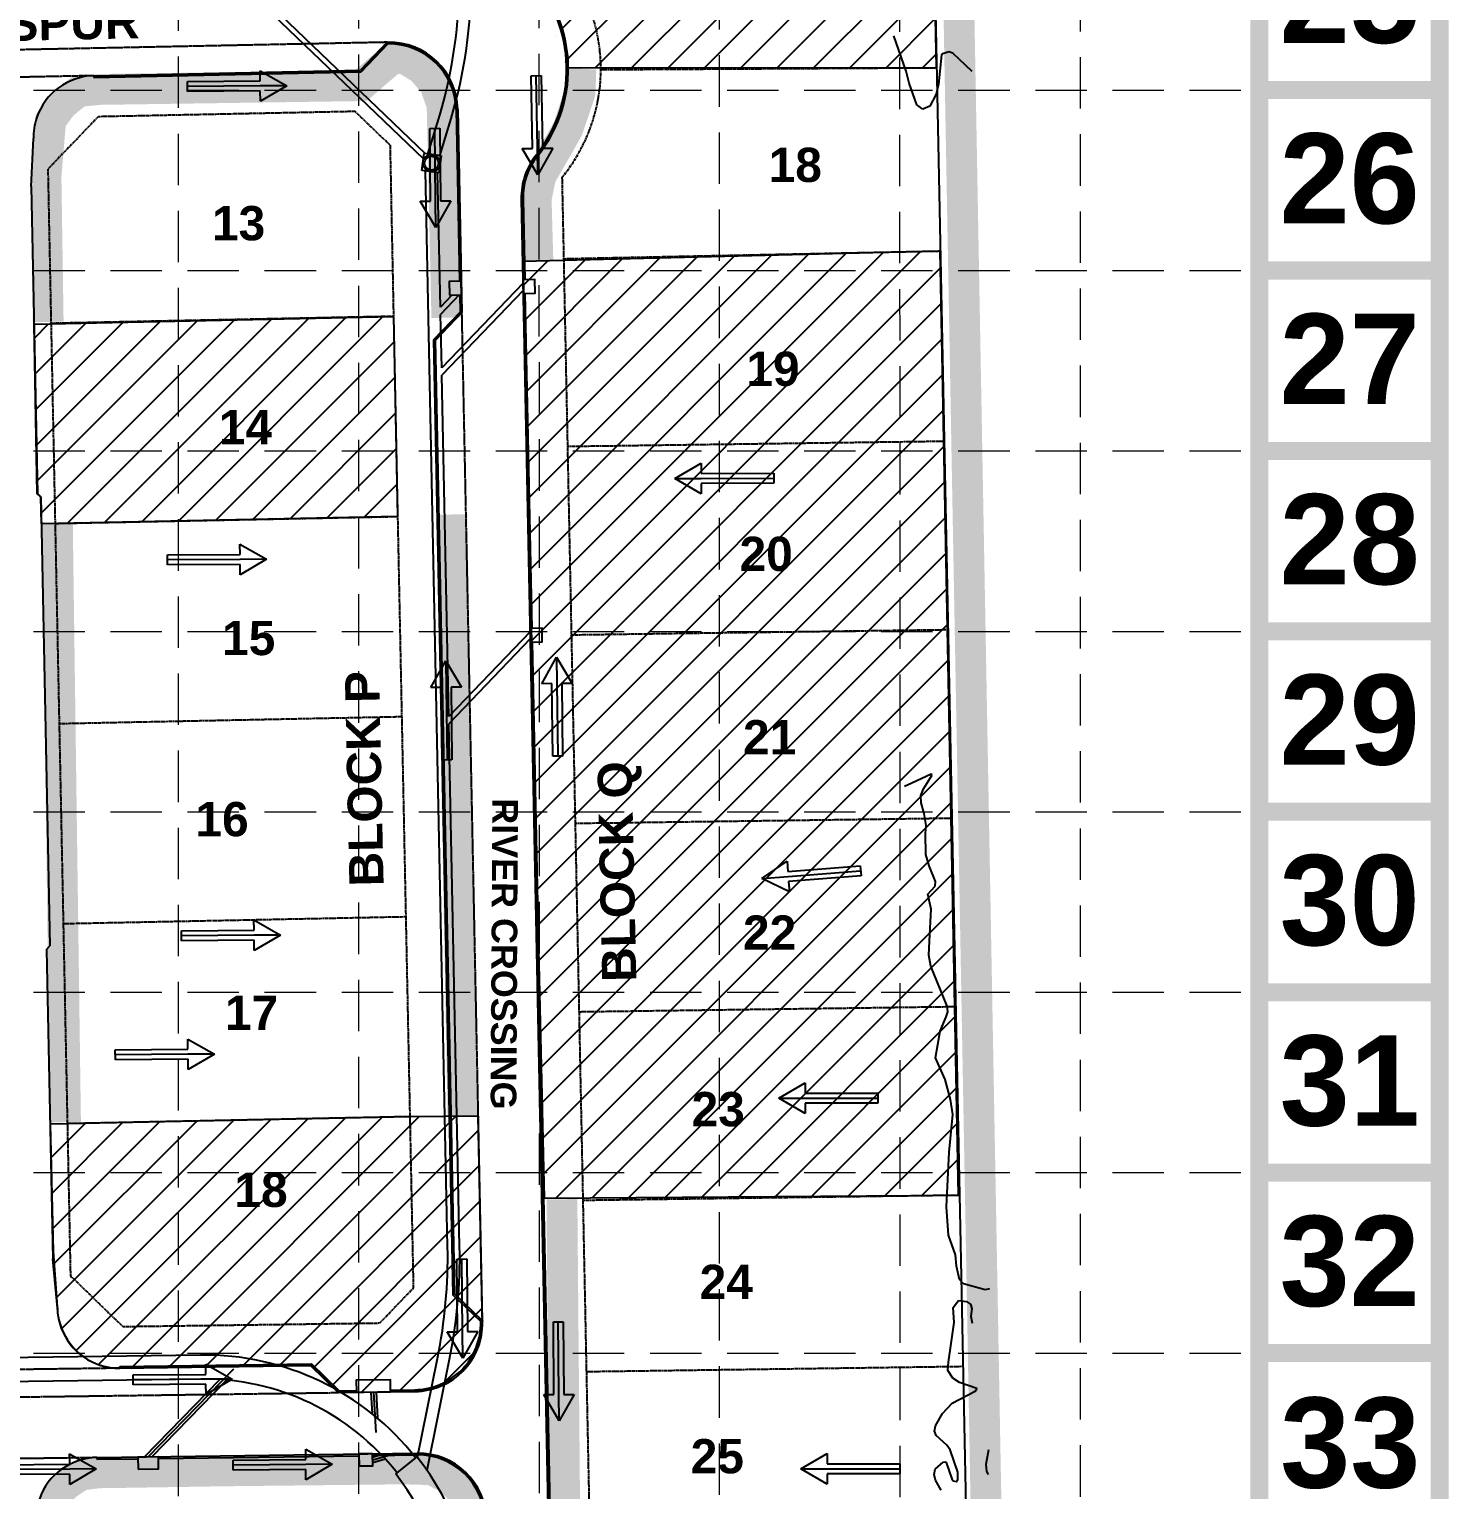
# Model space of a CAD drawing. Header units: inches. Extents: x 2520351 to 2523325, y 7106287 to 7111535.
# Drawn here: x 2522314.3 to 2522728.7, y 7107882 to 7108308.1 of the extents above; entities that cross this region are included whole.
import ezdxf
from ezdxf.enums import TextEntityAlignment as Align

# ---------------------------------------------------------------- set-up
doc = ezdxf.new("R2010")
doc.units = ezdxf.units.IN
doc.header["$MEASUREMENT"] = 0
for name, pattern in [('DASHED', [0.75, 0.5, -0.25]), ('DASHEDX2', [1.5, 1, -0.5]), ('HIDDEN', [0.375, 0.25, -0.125]), ('XPAV-sc1$0$HIDDEN4', [0.09375, 0.0625, -0.03125]), ('XSITE-SC$0$PHANTOM2', [1.25, 0.625, -0.125, 0.125, -0.125, 0.125, -0.125])]:
    doc.linetypes.add(name, pattern=pattern)
for name, color, linetype in [('1 EROSION BLANKET', 84, 'Continuous'), ('1 SODDED LOT', 2, 'Continuous'), ('BASE', 7, 'Continuous'), ('CONTOURS', 35, 'Continuous'), ('GRID', 254, 'DASHED'), ('LIMITS OF DISTURBANCE', 1, 'Continuous'), ('MATCH LINE', 252, 'DASHEDX2'), ('STORM', 5, 'Continuous'), ('TITLE-TXT', 7, 'Continuous'), ('XDAM-sc1$0$ARROWSHADE', 9, 'Continuous'), ('XPAV-sc1$0$GUTTER', 11, 'XPAV-sc1$0$HIDDEN4'), ('XPAV-sc1$0$p-boc', 11, 'Continuous'), ('XPAV-sc1$0$p-foc', 11, 'Continuous'), ('XPAV-sc1$0$P-PAV', 11, 'Continuous'), ('XSITE-SC$0$1-BLOCK-NUMBER', 251, 'Continuous'), ('XSITE-SC$0$1-LOT NUMBER', 251, 'Continuous'), ('XSITE-SC$0$bdy-65acres', 1, 'Continuous'), ('XSITE-SC$0$P-LOTS', 7, 'XSITE-SC$0$PHANTOM2'), ('XSITE-SC$0$P-ROW', 3, 'XSITE-SC$0$PHANTOM2')]:
    doc.layers.add(name, color=color, linetype=linetype)
doc.styles.add('MATCHLINE', font='ARIALBD.TTF')
doc.styles.get("Standard").update_dxf_attribs({"font": 'ARIALBD.TTF'})
doc.styles.add('STREET', font='ARIALBD.TTF', dxfattribs={"height": 15})

msp = doc.modelspace()

# ---------------------------------------------------------------- hatches: boundary and pattern name
at = {"layer": '1 SODDED LOT'}
h = msp.add_hatch(dxfattribs=at)
h.set_pattern_fill('ANSI31', color=256, scale=60, style=0)
edge = h.paths.add_edge_path()
edge.add_line((2521746.39, 7107646.36), (2521744.86, 7107758.31))
edge.add_line((2521744.86, 7107758.31), (2521747.04, 7107758.37))
edge.add_line((2521747.04, 7107758.37), (2521750.99, 7107762.44))
edge.add_line((2521750.99, 7107762.44), (2521785.43, 7107762.91))
edge.add_arc((2521785.67, 7107745.01), 17.9, 0.1621, 90.7879, ccw=False)
edge.add_line((2521803.57, 7107745.06), (2521804.89, 7107727.46))
edge.add_line((2521804.89, 7107727.46), (2521805.02, 7107717.88))
edge.add_line((2521805.02, 7107717.88), (2521805.23, 7107706.44))
edge.add_line((2521805.23, 7107706.44), (2521804.25, 7107705.42))
edge.add_line((2521804.25, 7107705.42), (2521804.6, 7107688.82))
edge.add_arc((2521758.68, 7107687.86), 45.94, -68.3455, 1.1975, ccw=False)
edge.add_line((2521775.63, 7107645.16), (2521772.36, 7107644.15))
edge.add_line((2521772.36, 7107644.15), (2521769.8, 7107643.54))
edge.add_line((2521769.8, 7107643.54), (2521767.1, 7107643.06))
edge.add_line((2521767.1, 7107643.06), (2521762.92, 7107642.61))
edge.add_line((2521762.92, 7107642.61), (2521746.45, 7107642.34))
edge.add_line((2521746.45, 7107642.34), (2521746.39, 7107646.36))
h.paths.add_polyline_path([(2521496.41, 7107642.91), (2521494.87, 7107754.48), (2521494.86, 7107754.89), (2521544.44, 7107755.57), (2521546.49, 7107638.6), (2521496.44, 7107637.89)])
edge = h.paths.add_edge_path()
edge.add_line((2521560.4, 7107910.52), (2521558.07, 7108023.7))
edge.add_line((2521558.07, 7108023.7), (2521651.66, 7108025.62))
edge.add_line((2521651.66, 7108025.62), (2521653.09, 7108025.65))
edge.add_line((2521653.09, 7108025.65), (2521655.12, 7108025.67))
edge.add_arc((2521654.18, 7108007.32), 18.37, 20.5729, 87.0589, ccw=False)
edge.add_line((2521671.38, 7108013.78), (2521671.96, 7108011.77))
edge.add_line((2521671.96, 7108011.77), (2521672.24, 7108010.33))
edge.add_line((2521672.24, 7108010.33), (2521672.66, 7108004.67))
edge.add_line((2521672.66, 7108004.67), (2521673.88, 7107987.84))
edge.add_line((2521673.88, 7107987.84), (2521674.16, 7107971.91))
edge.add_line((2521674.16, 7107971.91), (2521673.19, 7107970.83))
edge.add_line((2521673.19, 7107970.83), (2521673.5, 7107955.69))
edge.add_arc((2521631.78, 7107952.34), 41.85, -86.2826, 4.5999, ccw=False)
edge.add_line((2521634.49, 7107910.57), (2521614.91, 7107910.13))
edge.add_line((2521614.91, 7107910.13), (2521613.93, 7107909.11))
edge.add_line((2521613.93, 7107909.11), (2521560.45, 7107908.05))
edge.add_line((2521560.45, 7107908.05), (2521560.4, 7107910.52))
edge = h.paths.add_edge_path()
edge.add_line((2521047.4, 7108212.41), (2521153.71, 7108190.41))
edge.add_line((2521153.71, 7108190.41), (2521165.45, 7108187.98))
edge.add_line((2521165.45, 7108187.98), (2521145.19, 7108096.36))
edge.add_line((2521145.19, 7108096.36), (2521144.82, 7108095.18))
edge.add_arc((2521127.58, 7108100.49), 18.04, 257.7556, 342.8824, ccw=False)
edge.add_line((2521123.75, 7108082.86), (2521105.24, 7108086.22))
edge.add_line((2521105.24, 7108086.22), (2521097.17, 7108087.7))
edge.add_line((2521097.17, 7108087.7), (2521093.78, 7108088.45))
edge.add_line((2521093.78, 7108088.45), (2521093.02, 7108089.64))
edge.add_line((2521093.02, 7108089.64), (2521042.14, 7108100.83))
edge.add_line((2521042.14, 7108100.83), (2521023.14, 7108104.63))
edge.add_line((2521023.14, 7108104.63), (2521047.4, 7108212.41))
edge = h.paths.add_edge_path()
edge.add_line((2521019.41, 7108035.32), (2521021.41, 7108042.83))
edge.add_arc((2521076.42, 7108028.18), 56.93, 107.2084, 165.0796, ccw=False)
edge.add_line((2521059.58, 7108082.56), (2521062.02, 7108082.75))
edge.add_line((2521062.02, 7108082.75), (2521063.44, 7108082.78))
edge.add_arc((2521064.2, 7108044.41), 38.38, 78.5499, 91.1383, ccw=False)
edge.add_line((2521071.82, 7108082.03), (2521087.22, 7108078.63))
edge.add_line((2521087.22, 7108078.63), (2521090.43, 7108077.93))
edge.add_line((2521090.43, 7108077.93), (2521091.62, 7108078.69))
edge.add_line((2521091.62, 7108078.69), (2521095.11, 7108077.9))
edge.add_line((2521095.11, 7108077.9), (2521098.91, 7108076.73))
edge.add_line((2521098.91, 7108076.73), (2521104.9, 7108074.86))
edge.add_line((2521104.9, 7108074.86), (2521106.43, 7108074.38))
edge.add_line((2521106.43, 7108074.38), (2521107.21, 7108074.19))
edge.add_arc((2521102.83, 7108057.05), 17.69, -2.7582, 75.6705, ccw=False)
edge.add_arc((2521095.73, 7108057.39), 24.8, 350.2174, 357.2418, ccw=False)
edge.add_arc((2521158.46, 7108041.57), 40.02, 163.1293, 313.4846)
edge.add_line((2521185.99, 7108012.53), (2521186.72, 7108013.24))
edge.add_line((2521186.72, 7108013.24), (2521188.44, 7108014.97))
edge.add_line((2521188.44, 7108014.97), (2521189.32, 7108015.76))
edge.add_line((2521189.32, 7108015.76), (2521190.38, 7108016.6))
edge.add_arc((2521201.33, 7108002.77), 17.64, 93.2276, 128.3689, ccw=False)
edge.add_line((2521200.34, 7108020.38), (2521227, 7108020.95))
edge.add_line((2521227, 7108020.95), (2521230.56, 7107901.29))
edge.add_line((2521230.56, 7107901.29), (2521209.57, 7107900.92))
edge.add_line((2521209.57, 7107900.92), (2521208.43, 7107900.96))
edge.add_arc((2521221.45, 7108343.75), 442.98, 261.0973, 268.3161, ccw=False)
edge.add_line((2521152.89, 7107906.1), (2521147.31, 7107907.18))
edge.add_line((2521147.31, 7107907.18), (2521141.42, 7107908.4))
edge.add_line((2521141.42, 7107908.4), (2521135.5, 7107909.75))
edge.add_line((2521135.5, 7107909.75), (2521130.22, 7107911.08))
edge.add_line((2521130.22, 7107911.08), (2521114.24, 7107915.61))
edge.add_line((2521114.24, 7107915.61), (2521091.68, 7107923.2))
edge.add_line((2521091.68, 7107923.2), (2521064.35, 7107932.48))
edge.add_line((2521064.35, 7107932.48), (2521052.41, 7107936.54))
edge.add_line((2521052.41, 7107936.54), (2521051.79, 7107937.81))
edge.add_line((2521051.79, 7107937.81), (2521044.55, 7107940.27))
edge.add_arc((2521050.15, 7107983.52), 43.61, 187.3885, 262.6305, ccw=False)
edge.add_line((2521006.9, 7107977.91), (2521006.81, 7107978.71))
edge.add_line((2521006.81, 7107978.71), (2521006.68, 7107980.35))
edge.add_line((2521006.68, 7107980.35), (2521006.61, 7107982.52))
edge.add_arc((2521037.37, 7107983.5), 30.78, 169.0142, 181.8294, ccw=False)
edge.add_line((2521007.16, 7107989.36), (2521012.97, 7108011.46))
edge.add_line((2521012.97, 7108011.46), (2521012.26, 7108012.66))
edge.add_line((2521012.26, 7108012.66), (2521018.19, 7108034.61))
edge.add_line((2521018.19, 7108034.61), (2521019.41, 7108035.32))
h.paths.add_polyline_path([(2521283.39, 7108006.11), (2521285.51, 7107902.42), (2521505.51, 7107906.91), (2521503.11, 7108022.57), (2521283.29, 7108018.11)])
edge = h.paths.add_edge_path()
edge.add_line((2521558.72, 7108049.83), (2521558.74, 7108061.74))
edge.add_line((2521558.74, 7108061.74), (2521556.73, 7108159.77))
edge.add_line((2521556.73, 7108159.77), (2521608.8, 7108160.83))
edge.add_line((2521608.8, 7108160.83), (2521609.82, 7108159.85))
edge.add_line((2521609.82, 7108159.85), (2521624.96, 7108160.17))
edge.add_arc((2521625.88, 7108115.42), 44.75, 8.834, 91.1827, ccw=False)
edge.add_line((2521670.1, 7108122.3), (2521670.53, 7108101.58))
edge.add_line((2521670.53, 7108101.58), (2521671.54, 7108100.6))
edge.add_line((2521671.54, 7108100.6), (2521671.87, 7108084.53))
edge.add_line((2521671.87, 7108084.53), (2521671.15, 7108070.03))
edge.add_line((2521671.15, 7108070.03), (2521671.15, 7108068.8))
edge.add_arc((2521654.11, 7108068.8), 17.04, -87.2047, 0, ccw=False)
edge.add_line((2521654.94, 7108051.78), (2521653.54, 7108051.67))
edge.add_line((2521653.54, 7108051.67), (2521558.72, 7108049.83))
edge = h.paths.add_edge_path()
edge.add_line((2521506.88, 7108158.75), (2521219.57, 7108152.9))
edge.add_line((2521219.57, 7108152.9), (2521201.84, 7108151.72))
edge.add_line((2521201.84, 7108151.72), (2521198.48, 7108151.46))
edge.add_arc((2521199.96, 7108132), 19.52, 94.3325, 163.5555)
edge.add_line((2521181.24, 7108137.52), (2521171.4, 7108094.46))
edge.add_line((2521171.4, 7108094.46), (2521161.77, 7108088.5))
edge.add_line((2521161.77, 7108088.5), (2521156.09, 7108064.96))
edge.add_arc((2521177.51, 7108059.79), 22.04, 166.4191, 262.6913)
edge.add_line((2521174.7, 7108037.93), (2521175.55, 7108037.91))
edge.add_line((2521175.55, 7108037.91), (2521179.48, 7108042))
edge.add_line((2521179.48, 7108042), (2521402.46, 7108046.53))
edge.add_line((2521402.46, 7108046.53), (2521495.69, 7108048.45))
edge.add_line((2521495.69, 7108048.45), (2521499.77, 7108044.52))
edge.add_line((2521499.77, 7108044.52), (2521508.7, 7108044.69))
edge.add_line((2521508.7, 7108044.69), (2521508.63, 7108061.23))
edge.add_line((2521508.63, 7108061.23), (2521506.88, 7108158.75))
edge = h.paths.add_edge_path()
edge.add_line((2521610.94, 7108171.88), (2521608.46, 7108290.01))
edge.add_line((2521608.46, 7108290.01), (2521533.5, 7108288.35))
edge.add_line((2521533.5, 7108288.35), (2521484.86, 7108287.21))
edge.add_line((2521484.86, 7108287.21), (2521460.83, 7108286.21))
edge.add_line((2521460.83, 7108286.21), (2521429.9, 7108284.54))
edge.add_line((2521429.9, 7108284.54), (2521368.78, 7108281.06))
edge.add_line((2521368.78, 7108281.06), (2521349.23, 7108279.95))
edge.add_line((2521349.23, 7108279.95), (2521261.12, 7108274.98))
edge.add_line((2521261.12, 7108274.98), (2521221, 7108272.74))
edge.add_line((2521221, 7108272.74), (2521216.72, 7108276.52))
edge.add_line((2521216.72, 7108276.52), (2521216.67, 7108276.52))
edge.add_arc((2521217.41, 7108256.67), 19.86, 92.1221, 170.604)
edge.add_line((2521197.82, 7108259.91), (2521204.23, 7108250.57))
edge.add_line((2521204.23, 7108250.57), (2521191.32, 7108184.43))
edge.add_line((2521191.32, 7108184.43), (2521191.26, 7108184.1))
edge.add_arc((2521208.22, 7108180.91), 17.26, 169.3216, 273.4207)
edge.add_line((2521209.25, 7108163.67), (2521219.73, 7108162.93))
edge.add_line((2521219.73, 7108162.93), (2521312.77, 7108164.87))
edge.add_line((2521312.77, 7108164.87), (2521481.29, 7108168.3))
edge.add_line((2521481.29, 7108168.3), (2521608.6, 7108170.83))
edge.add_line((2521608.6, 7108170.83), (2521609.57, 7108171.85))
edge.add_line((2521609.57, 7108171.85), (2521610.94, 7108171.88))
edge = h.paths.add_edge_path()
edge.add_line((2521627.16, 7108316.19), (2521544.24, 7108314.51))
edge.add_line((2521544.24, 7108314.51), (2521502.41, 7108313.51))
edge.add_line((2521502.41, 7108313.51), (2521481.25, 7108313))
edge.add_line((2521481.25, 7108313), (2521407.23, 7108309.18))
edge.add_line((2521407.23, 7108309.18), (2521291.9, 7108302.79))
edge.add_line((2521291.9, 7108302.79), (2521288.46, 7108418.47))
edge.add_line((2521288.46, 7108418.47), (2521407.15, 7108420.82))
edge.add_line((2521407.15, 7108420.82), (2521497.39, 7108422.63))
edge.add_line((2521497.39, 7108422.63), (2521603.37, 7108424.87))
edge.add_line((2521603.37, 7108424.87), (2521604.44, 7108423.88))
edge.add_line((2521604.44, 7108423.88), (2521620.18, 7108424.17))
edge.add_arc((2521620.99, 7108379.83), 44.34, 11.6094, 91.0508, ccw=False)
edge.add_line((2521664.42, 7108388.76), (2521665.18, 7108365.61))
edge.add_line((2521665.18, 7108365.61), (2521666.17, 7108364.62))
edge.add_line((2521666.17, 7108364.62), (2521666.53, 7108349.61))
edge.add_line((2521666.53, 7108349.61), (2521665.82, 7108330.77))
edge.add_line((2521665.82, 7108330.77), (2521665.78, 7108329.18))
edge.add_arc((2521648.75, 7108329.68), 17.03, 269.7677, 358.3135, ccw=False)
edge.add_line((2521648.68, 7108312.65), (2521631.32, 7108312.27))
edge.add_line((2521631.32, 7108312.27), (2521627.16, 7108316.19))
edge = h.paths.add_edge_path()
edge.add_line((2521256.27, 7108555.67), (2521264.44, 7108547.85))
edge.add_line((2521264.44, 7108547.85), (2521422.22, 7108551.08))
edge.add_line((2521422.22, 7108551.08), (2521439.6, 7108551.4))
edge.add_line((2521439.6, 7108551.4), (2521460.09, 7108551.78))
edge.add_line((2521460.09, 7108551.78), (2521478.53, 7108551.99))
edge.add_line((2521478.53, 7108551.99), (2521498.9, 7108551.85))
edge.add_line((2521498.9, 7108551.85), (2521515.27, 7108551.59))
edge.add_line((2521515.27, 7108551.59), (2521535.22, 7108551.01))
edge.add_line((2521535.22, 7108551.01), (2521558.63, 7108550.02))
edge.add_line((2521558.63, 7108550.02), (2521563.46, 7108549.77))
edge.add_line((2521563.46, 7108549.77), (2521600.09, 7108547.42))
edge.add_line((2521600.09, 7108547.42), (2521612.24, 7108546.59))
edge.add_line((2521612.24, 7108546.59), (2521642.87, 7108544.49))
edge.add_line((2521642.87, 7108544.49), (2521644.67, 7108544.41))
edge.add_arc((2521643.68, 7108526.18), 18.26, -0.2001, 86.9036, ccw=False)
edge.add_line((2521661.94, 7108526.12), (2521663.48, 7108497.64))
edge.add_line((2521663.48, 7108497.64), (2521662.44, 7108496.61))
edge.add_line((2521662.44, 7108496.61), (2521662.84, 7108477.01))
edge.add_arc((2521621.17, 7108477.8), 41.67, 279.5049, 358.923, ccw=False)
edge.add_line((2521628.05, 7108436.7), (2521270.95, 7108428.02))
edge.add_line((2521270.95, 7108428.02), (2521264.41, 7108428))
edge.add_line((2521264.41, 7108428), (2521251.99, 7108428.74))
edge.add_line((2521251.99, 7108428.74), (2521250.56, 7108428.86))
edge.add_line((2521250.56, 7108428.86), (2521248.88, 7108429.14))
edge.add_arc((2521252.57, 7108446.62), 17.86, 178.6911, 258.0797, ccw=False)
edge.add_line((2521234.71, 7108447.03), (2521243.77, 7108528.42))
edge.add_line((2521243.77, 7108528.42), (2521236.52, 7108537.37))
edge.add_line((2521236.52, 7108537.37), (2521236.59, 7108537.82))
edge.add_arc((2521256.58, 7108535.54), 20.12, 94.1833, 173.5096, ccw=False)
edge.add_line((2521255.11, 7108555.6), (2521256.27, 7108555.67))
edge = h.paths.add_edge_path()
edge.add_line((2521107.58, 7108664.77), (2521108.64, 7108682.72))
edge.add_line((2521108.64, 7108682.72), (2521266.52, 7108685.94))
edge.add_line((2521266.52, 7108685.94), (2521268.4, 7108592.03))
edge.add_line((2521268.4, 7108592.03), (2521265.61, 7108582.1))
edge.add_line((2521265.61, 7108582.1), (2521265.6, 7108582.05))
edge.add_line((2521265.6, 7108582.05), (2521265.56, 7108582.07))
edge.add_arc((2521245.59, 7108545.89), 41.32, 61.0945, 134.8409)
edge.add_line((2521216.45, 7108575.19), (2521207.18, 7108580.34))
edge.add_line((2521207.18, 7108580.34), (2521107.58, 7108664.77))
h.paths.add_polyline_path([(2521338.51, 7108687.38), (2521340.74, 7108575.45), (2521409.85, 7108576.76), (2521462.55, 7108577.85), (2521498.11, 7108577.93), (2521524.42, 7108577.42), (2521561.99, 7108575.86), (2521619.96, 7108572.16), (2521620.68, 7108584.2), (2521618.44, 7108693.07)])
edge = h.paths.add_edge_path()
edge.add_line((2521675.61, 7108638.41), (2521787.53, 7108640.54))
edge.add_line((2521787.53, 7108640.54), (2521788.82, 7108582.44))
edge.add_arc((2521769.3, 7108582), 19.53, -91.2766, 1.2682, ccw=False)
edge.add_line((2521768.86, 7108562.48), (2521676.84, 7108568.35))
edge.add_line((2521676.84, 7108568.35), (2521675.61, 7108638.41))
h.paths.add_polyline_path([(2522089.45, 7108697.69), (2522087.41, 7108797.67), (2522087.4, 7108809.66), (2522141.64, 7108810.78), (2522144.56, 7108694.83), (2522090.79, 7108693.71), (2522089.8, 7108692.7), (2522089.51, 7108692.7)])
h.paths.add_polyline_path([(2522252.39, 7108801.05), (2522254.38, 7108696.13), (2522309.56, 7108697.17), (2522307.11, 7108814.19), (2522252.07, 7108813.05)])
edge = h.paths.add_edge_path()
edge.add_line((2522425.42, 7107990.85), (2522320.45, 7107988.7))
edge.add_line((2522320.45, 7107988.7), (2522321.28, 7107951.54))
edge.add_line((2522321.28, 7107951.54), (2522322.52, 7107935.37))
edge.add_arc((2522340.74, 7107935.67), 18.22, 180.9526, 266.0005)
edge.add_line((2522339.47, 7107917.49), (2522396.48, 7107918.22))
edge.add_line((2522396.48, 7107918.22), (2522404.4, 7107910.48))
edge.add_line((2522404.4, 7107910.48), (2522427.53, 7107910.71))
edge.add_arc((2522426.8, 7107930.52), 19.82, 272.1239, 358.3676)
edge.add_line((2522446.62, 7107929.95), (2522445.36, 7107990.97))
edge.add_line((2522445.36, 7107990.97), (2522425.42, 7107990.85))
h.paths.add_polyline_path([(2522420.67, 7108224.34), (2522421.87, 7108165.95), (2522317.91, 7108163.85), (2522317.73, 7108171.63), (2522316.69, 7108172.59), (2522315.73, 7108222.04)])
h.paths.add_polyline_path([(2522580.28, 7108243.42), (2522458.38, 7108240.38), (2522464.65, 7107967.07), (2522585.56, 7107967.98)])
edge = h.paths.add_edge_path()
edge.add_line((2522579.22, 7108296.92), (2522576.73, 7108417.39))
edge.add_line((2522576.73, 7108417.39), (2522469.65, 7108328.39))
edge.add_line((2522469.65, 7108328.39), (2522462.53, 7108321.45))
edge.add_line((2522462.53, 7108321.45), (2522462.71, 7108321.2))
edge.add_arc((2522430.81, 7108296.5), 40.35, 0.4877, 37.7474, ccw=False)
edge.add_line((2522471.16, 7108296.85), (2522579.22, 7108296.92))
h.paths.add_polyline_path([(2522576.35, 7108437.57), (2522445, 7108434.96), (2522443.72, 7108526.29), (2522442.61, 7108536.5), (2522453.2, 7108543.61), (2522459.72, 7108551.85), (2522464.2, 7108561.88), (2522465.59, 7108573.17), (2522464.18, 7108583.42), (2522459.8, 7108593.28), (2522456.3, 7108597.55), (2522461.81, 7108601.72), (2522466.36, 7108600.86), (2522572.93, 7108603.07)])
h.paths.add_polyline_path([(2522569.61, 7108768), (2522570.72, 7108713.03), (2522460.71, 7108710.69), (2522444.76, 7108711.11), (2522444.01, 7108746), (2522444.87, 7108752.5), (2522447.49, 7108758.01), (2522451.68, 7108762.45), (2522456.29, 7108765.05), (2522464.83, 7108769.19), (2522481.93, 7108766.16)])
h.paths.add_polyline_path([(2522560.76, 7109202.2), (2522446.33, 7109199.81), (2522434.27, 7109198.05), (2522437.5, 7109182.67), (2522439.66, 7109156.51), (2522441.43, 7109069.76), (2522437.53, 7109065.63), (2522437.82, 7109051.02), (2522439.59, 7109049.34), (2522563.76, 7109052.27)])

# ---------------------------------------------------------------- linework, layer by layer
for p, q in [((2522381.77, 7108293.04), (2522381.75, 7108296.04)), ((2522381.75, 7108296.04), (2522389.49, 7108291.64)), ((2522360.56, 7108292.89), (2522381.77, 7108293.04)), ((2522360.58, 7108289.99), (2522360.56, 7108292.89)), ((2522389.49, 7108291.64), (2522381.81, 7108287.14)), ((2522460.83, 7108294.57), (2522463.73, 7108294.63)), ((2522461.24, 7108273.36), (2522460.83, 7108294.57)), ((2522463.73, 7108294.63), (2522464.14, 7108273.42)), ((2522381.79, 7108290.14), (2522360.58, 7108289.99)), ((2522381.81, 7108287.14), (2522381.79, 7108290.14)), ((2522431.28, 7108279.2), (2522434.18, 7108279.23)), ((2522431.48, 7108257.99), (2522431.28, 7108279.2)), ((2522434.18, 7108279.23), (2522434.37, 7108258.02)), ((2522458.24, 7108273.31), (2522461.24, 7108273.36)), ((2522467.14, 7108273.48), (2522462.83, 7108265.68)), ((2522464.14, 7108273.42), (2522467.14, 7108273.48)), ((2522462.83, 7108265.68), (2522458.24, 7108273.31)), ((2522428.47, 7108257.96), (2522431.48, 7108257.99)), ((2522432.99, 7108250.3), (2522428.47, 7108257.96)), ((2522437.38, 7108258.05), (2522432.99, 7108250.3)), ((2522434.37, 7108258.02), (2522437.38, 7108258.05)), ((2522502.79, 7108177.06), (2522510.49, 7108181.52)), ((2522510.49, 7108181.52), (2522510.5, 7108178.52)), ((2522510.51, 7108172.62), (2522502.79, 7108177.06)), ((2522510.5, 7108178.52), (2522531.71, 7108178.56)), ((2522531.71, 7108175.66), (2522510.5, 7108175.62)), ((2522510.5, 7108175.62), (2522510.51, 7108172.62)), ((2522531.71, 7108178.56), (2522531.71, 7108175.66)), ((2522354.65, 7108154.74), (2522375.87, 7108154.89)), ((2522354.67, 7108151.84), (2522354.65, 7108154.74)), ((2522375.87, 7108154.89), (2522375.84, 7108157.89)), ((2522375.84, 7108157.89), (2522383.59, 7108153.49)), ((2522375.89, 7108151.99), (2522354.67, 7108151.84)), ((2522375.91, 7108148.99), (2522375.89, 7108151.99)), ((2522383.59, 7108153.49), (2522375.91, 7108148.99)), ((2522463.92, 7108117.18), (2522468.29, 7108124.94)), ((2522468.29, 7108124.94), (2522472.82, 7108117.28)), ((2522431.6, 7108116.08), (2522435.97, 7108123.84)), ((2522435.97, 7108123.84), (2522440.5, 7108116.18)), ((2522434.6, 7108116.11), (2522431.6, 7108116.08)), ((2522434.84, 7108094.9), (2522434.6, 7108116.11)), ((2522440.5, 7108116.18), (2522437.5, 7108116.14)), ((2522437.5, 7108116.14), (2522437.73, 7108094.93)), ((2522466.92, 7108117.21), (2522463.92, 7108117.18)), ((2522467.15, 7108096), (2522466.92, 7108117.21)), ((2522472.82, 7108117.28), (2522469.82, 7108117.24)), ((2522469.82, 7108117.24), (2522470.05, 7108096.03)), ((2522437.73, 7108094.93), (2522434.84, 7108094.9)), ((2522470.05, 7108096.03), (2522467.15, 7108096)), ((2522528.19, 7108060.34), (2522535.54, 7108065.38)), ((2522535.54, 7108065.38), (2522535.77, 7108062.39)), ((2522536.23, 7108056.5), (2522528.19, 7108060.34)), ((2522535.77, 7108062.39), (2522556.92, 7108064.03)), ((2522557.14, 7108061.14), (2522535.99, 7108059.5)), ((2522556.92, 7108064.03), (2522557.14, 7108061.14)), ((2522535.99, 7108059.5), (2522536.23, 7108056.5)), ((2522379.96, 7108045.25), (2522379.93, 7108048.25)), ((2522379.93, 7108048.25), (2522387.67, 7108043.85)), ((2522358.74, 7108045.1), (2522379.96, 7108045.25)), ((2522358.76, 7108042.2), (2522358.74, 7108045.1)), ((2522387.67, 7108043.85), (2522380, 7108039.35)), ((2522379.98, 7108042.35), (2522358.76, 7108042.2)), ((2522380, 7108039.35), (2522379.98, 7108042.35)), ((2522360.66, 7108010.51), (2522360.64, 7108013.51)), ((2522360.64, 7108013.51), (2522368.38, 7108009.11)), ((2522339.45, 7108010.36), (2522360.66, 7108010.51)), ((2522339.47, 7108007.46), (2522339.45, 7108010.36)), ((2522360.68, 7108007.61), (2522339.47, 7108007.46)), ((2522360.7, 7108004.61), (2522360.68, 7108007.61)), ((2522368.38, 7108009.11), (2522360.7, 7108004.61)), ((2522533.16, 7107996.23), (2522540.86, 7108000.69)), ((2522540.86, 7108000.69), (2522540.87, 7107997.69)), ((2522540.87, 7107997.69), (2522562.08, 7107997.73)), ((2522562.08, 7107997.73), (2522562.08, 7107994.83)), ((2522540.88, 7107991.79), (2522533.16, 7107996.23)), ((2522562.08, 7107994.83), (2522540.87, 7107994.79)), ((2522540.87, 7107994.79), (2522540.88, 7107991.79)), ((2522439.16, 7107949.31), (2522442.06, 7107949.34)), ((2522439.35, 7107928.1), (2522439.16, 7107949.31)), ((2522442.06, 7107949.34), (2522442.25, 7107928.13)), ((2522467.33, 7107930.99), (2522470.23, 7107931.01)), ((2522467.52, 7107909.78), (2522467.33, 7107930.99)), ((2522470.23, 7107931.01), (2522470.42, 7107909.8)), ((2522436.35, 7107928.07), (2522439.35, 7107928.1)), ((2522440.87, 7107920.41), (2522436.35, 7107928.07)), ((2522445.25, 7107928.15), (2522440.87, 7107920.41)), ((2522442.25, 7107928.13), (2522445.25, 7107928.15)), ((2522344.69, 7107915.52), (2522365.9, 7107915.67)), ((2522344.71, 7107912.62), (2522344.69, 7107915.52)), ((2522365.9, 7107915.67), (2522365.88, 7107918.67)), ((2522365.88, 7107918.67), (2522373.62, 7107914.27)), ((2522365.92, 7107912.77), (2522344.71, 7107912.62)), ((2522365.94, 7107909.77), (2522365.92, 7107912.77)), ((2522373.62, 7107914.27), (2522365.94, 7107909.77)), ((2522464.52, 7107909.75), (2522467.52, 7107909.78)), ((2522469.04, 7107902.08), (2522464.52, 7107909.75)), ((2522473.42, 7107909.83), (2522469.04, 7107902.08)), ((2522470.42, 7107909.8), (2522473.42, 7107909.83)), ((2522326.15, 7107889.46), (2522326.13, 7107892.46)), ((2522326.13, 7107892.46), (2522333.87, 7107888.06)), ((2522373.87, 7107890.66), (2522395.08, 7107890.81)), ((2522373.89, 7107887.76), (2522373.87, 7107890.66)), ((2522395.08, 7107890.81), (2522395.06, 7107893.81)), ((2522395.06, 7107893.81), (2522402.8, 7107889.42)), ((2522539.54, 7107888.09), (2522547.24, 7107892.56)), ((2522547.24, 7107892.56), (2522547.25, 7107889.55)), ((2522304.94, 7107889.31), (2522326.15, 7107889.46)), ((2522326.17, 7107886.56), (2522304.96, 7107886.41)), ((2522326.19, 7107883.56), (2522326.17, 7107886.56)), ((2522333.87, 7107888.06), (2522326.19, 7107883.56)), ((2522395.1, 7107887.91), (2522373.89, 7107887.76)), ((2522395.12, 7107884.91), (2522395.1, 7107887.91)), ((2522402.8, 7107889.42), (2522395.12, 7107884.91)), ((2522547.26, 7107883.65), (2522539.54, 7107888.09)), ((2522547.25, 7107889.55), (2522568.46, 7107889.59)), ((2522568.46, 7107886.69), (2522547.25, 7107886.65)), ((2522547.25, 7107886.65), (2522547.26, 7107883.65)), ((2522568.46, 7107889.59), (2522568.46, 7107886.69))]:
    msp.add_line(p, q)
at = {"layer": '1 EROSION BLANKET', "const_width": 9}
for points in [[(2522319.86, 7108222.73), (2522319.22, 7108265.26), (2522320.6, 7108281.56), (2522323.99, 7108286.11), (2522328.7, 7108289.97), (2522335.02, 7108290.57), (2522411.13, 7108291.67), (2522420.73, 7108299.92), (2522424.29, 7108299.32), (2522428.8, 7108296.59), (2522432.72, 7108292.08), (2522434.86, 7108285.91), (2522436.24, 7108223.98)], [(2522462.82, 7108240.63), (2522462.31, 7108258.65), (2522463.61, 7108265.16), (2522469.15, 7108274.79), (2522471.57, 7108279.09), (2522475.09, 7108289.51), (2522475.39, 7108296.59)], [(2522322.55, 7108163.91), (2522324.92, 7107989.26)], [(2522437.67, 7108166.55), (2522440.94, 7107991.06)], [(2522589.11, 7107799.46), (2522487.25, 7107799.08), (2522480.15, 7107800.99), (2522473.82, 7107805.98), (2522471.52, 7107813.07), (2522471.13, 7107821.31), (2522469.83, 7107966.77)], [(2522320.93, 7107874.27), (2522321.65, 7107878.68), (2522324.66, 7107883.15), (2522329.51, 7107886.3), (2522334.63, 7107886.95), (2522340.01, 7107887.02), (2522371.03, 7107887.51), (2522423.37, 7107888.09), (2522431.83, 7107887.85), (2522436.35, 7107885.47), (2522439.92, 7107882.38), (2522442.78, 7107876.55)]]:
    msp.add_lwpolyline(points, dxfattribs=at)
at = {"layer": '1 SODDED LOT'}
for points in [[(2522579.22, 7108296.92), (2522576.73, 7108417.39), (2522469.65, 7108328.39), (2522462.53, 7108321.45), (2522462.71, 7108321.2, -0.164024), (2522471.16, 7108296.85)], [(2522425.42, 7107990.85), (2522320.45, 7107988.7), (2522321.28, 7107951.54), (2522322.52, 7107935.37, 0.389119), (2522339.47, 7107917.49), (2522396.48, 7107918.22), (2522404.4, 7107910.48), (2522427.53, 7107910.71, 0.395139), (2522446.62, 7107929.95), (2522445.36, 7107990.97)]]:
    msp.add_lwpolyline(points, format="xyb", close=True, dxfattribs=at)
for points in [[(2522580.28, 7108243.42), (2522458.38, 7108240.38), (2522464.65, 7107967.07), (2522585.56, 7107967.98)], [(2522420.67, 7108224.34), (2522421.87, 7108165.95), (2522317.91, 7108163.85), (2522317.73, 7108171.63), (2522316.69, 7108172.59), (2522315.73, 7108222.04)]]:
    msp.add_lwpolyline(points, close=True, dxfattribs=at)
at = {"layer": 'BASE', "const_width": 5.26}
for points in [[(2522726.09, 7106289.98), (2522726.09, 7109659.08), (2520620.41, 7109659.08), (2520620.41, 7106289.98)], [(2522673.45, 7106342.62), (2522673.45, 7109606.44), (2520673.05, 7109606.44), (2520673.05, 7106342.62)]]:
    msp.add_lwpolyline(points, close=True, dxfattribs=at)
for points in [[(2522726.09, 7108290.38), (2522673.45, 7108290.38)], [(2522726.09, 7108237.74), (2522673.45, 7108237.74)], [(2522726.09, 7108185.1), (2522673.45, 7108185.1)], [(2522726.09, 7108132.45), (2522673.45, 7108132.45)], [(2522726.09, 7108079.81), (2522673.45, 7108079.81)], [(2522726.09, 7108027.17), (2522673.45, 7108027.17)], [(2522726.09, 7107974.53), (2522673.45, 7107974.53)], [(2522726.09, 7107921.89), (2522673.45, 7107921.89)]]:
    msp.add_lwpolyline(points, dxfattribs=at)
at = {"layer": 'CONTOURS'}
for p, q in [((2522570.3, 7108295.88, 712), (2522566.75, 7108306.18, 712)), ((2522580.66, 7108300.71, 712), (2522579.78, 7108292.09, 712)), ((2522580.76, 7108300.82, 712), (2522580.66, 7108300.71, 712)), ((2522580.87, 7108300.91, 712), (2522580.76, 7108300.82, 712)), ((2522580.99, 7108300.98, 712), (2522580.87, 7108300.91, 712)), ((2522582.8, 7108301.55, 712), (2522580.99, 7108300.98, 712)), ((2522583.9, 7108301.12, 712), (2522582.8, 7108301.55, 712)), ((2522589.58, 7108295.84, 712), (2522583.9, 7108301.12, 712)), ((2522571.16, 7108292.37, 712), (2522570.3, 7108295.88, 712)), ((2522573.46, 7108286.1, 712), (2522571.16, 7108292.37, 712)), ((2522579.78, 7108292.09, 712), (2522579.08, 7108289.17, 712)), ((2522579.08, 7108289.17, 712), (2522577.19, 7108285.7, 712)), ((2522575.2, 7108284.77, 712), (2522573.46, 7108286.1, 712)), ((2522577.19, 7108285.7, 712), (2522575.2, 7108284.77, 712)), ((2522577.63, 7108090.75, 711), (2522571.98, 7108088.13, 711)), ((2522575.43, 7108086.51, 711), (2522577.85, 7108090.36, 711)), ((2522577.81, 7108090.67, 711), (2522577.63, 7108090.75, 711)), ((2522577.85, 7108090.36, 711), (2522577.81, 7108090.67, 711)), ((2522571.98, 7108088.13, 711), (2522569.87, 7108087.22, 711)), ((2522574.63, 7108084.56, 711), (2522575.43, 7108086.51, 711)), ((2522574.75, 7108082.45, 711), (2522574.63, 7108084.56, 711)), ((2522575.61, 7108079.33, 711), (2522574.75, 7108082.45, 711)), ((2522576.18, 7108075.85, 711), (2522575.61, 7108079.33, 711)), ((2522576.01, 7108073.46, 711), (2522576.18, 7108075.85, 711)), ((2522576.08, 7108067.38, 711), (2522576.01, 7108073.46, 711)), ((2522577.05, 7108064.02, 711), (2522576.08, 7108067.38, 711)), ((2522578.87, 7108059.44, 711), (2522577.05, 7108064.02, 711)), ((2522576.62, 7108055.76, 711), (2522578.68, 7108058.04, 711)), ((2522578.68, 7108058.04, 711), (2522578.76, 7108058.13, 711)), ((2522578.76, 7108058.13, 711), (2522578.87, 7108059.44, 711)), ((2522577.66, 7108051.41, 711), (2522576.62, 7108055.76, 711)), ((2522577.09, 7108042.1, 711), (2522577.66, 7108051.41, 711)), ((2522576.91, 7108038, 711), (2522577.09, 7108042.1, 711)), ((2522577.56, 7108034.77, 711), (2522576.91, 7108038, 711)), ((2522582.31, 7108023.14, 711), (2522577.56, 7108034.77, 711)), ((2522582.44, 7108021.4, 711), (2522582.31, 7108023.14, 711)), ((2522580.26, 7108015.78, 711), (2522582.03, 7108020.03, 711)), ((2522582.03, 7108020.03, 711), (2522582.44, 7108021.4, 711)), ((2522578.92, 7108008.05, 711), (2522580.26, 7108015.78, 711)), ((2522581.66, 7108001.65, 711), (2522578.92, 7108008.05, 711)), ((2522583.23, 7107995.83, 711), (2522581.66, 7108001.65, 711)), ((2522583.92, 7107991.53, 711), (2522583.23, 7107995.83, 711)), ((2522582.84, 7107980.51, 711), (2522583.92, 7107991.53, 711)), ((2522582.13, 7107964.55, 711), (2522582.84, 7107980.51, 711)), ((2522582.66, 7107956.31, 711), (2522582.13, 7107964.55, 711)), ((2522584.72, 7107950.56, 711), (2522582.66, 7107956.31, 711)), ((2522585.03, 7107947.24, 711), (2522584.72, 7107950.56, 711)), ((2522585.85, 7107943.36, 711), (2522585.03, 7107947.24, 711)), ((2522587.06, 7107942.08, 711), (2522585.85, 7107943.36, 711)), ((2522593.39, 7107940.36, 711), (2522587.06, 7107942.08, 711)), ((2522584.01, 7107935.21, 711), (2522585.59, 7107937.2, 711)), ((2522585.59, 7107937.2, 711), (2522587.98, 7107936.92, 711)), ((2522587.98, 7107936.92, 711), (2522589.14, 7107936.18, 711)), ((2522594.68, 7107940.66, 711), (2522593.39, 7107940.36, 711)), ((2522584.32, 7107930.79, 711), (2522584.01, 7107935.21, 711)), ((2522589.14, 7107936.18, 711), (2522589.48, 7107934.85, 711)), ((2522589.48, 7107934.85, 711), (2522589.2, 7107932.66, 711)), ((2522589.2, 7107932.66, 711), (2522589.57, 7107930.6, 711)), ((2522582.71, 7107919.21, 711), (2522584.32, 7107930.79, 711)), ((2522584.32, 7107930.79, 711), (2522584.32, 7107930.79, 711)), ((2522582.49, 7107916.76, 711), (2522582.71, 7107919.21, 711)), ((2522583.97, 7107914.52, 711), (2522582.49, 7107916.76, 711)), ((2522585.93, 7107913.32, 711), (2522583.97, 7107914.52, 711)), ((2522590.91, 7107911.5, 711), (2522585.93, 7107913.32, 711)), ((2522590.76, 7107910.98, 711), (2522590.93, 7107911.42, 711)), ((2522590.93, 7107911.42, 711), (2522590.91, 7107911.5, 711)), ((2522580.9, 7107904.21, 711), (2522583.78, 7107907.3, 711)), ((2522583.78, 7107907.3, 711), (2522590.24, 7107910.66, 711)), ((2522590.24, 7107910.66, 711), (2522590.76, 7107910.98, 711)), ((2522578.93, 7107900.64, 711), (2522580.9, 7107904.21, 711)), ((2522578.63, 7107899.06, 711), (2522578.93, 7107900.64, 711)), ((2522579.04, 7107897.79, 711), (2522578.63, 7107899.06, 711)), ((2522582.24, 7107895, 711), (2522579.04, 7107897.79, 711)), ((2522583.13, 7107893.61, 711), (2522582.24, 7107895, 711)), ((2522578.76, 7107887.96, 711), (2522581.11, 7107890.01, 711)), ((2522581.11, 7107890.01, 711), (2522581.75, 7107890.12, 711)), ((2522581.75, 7107890.12, 711), (2522582.02, 7107889.96, 711)), ((2522582.02, 7107889.96, 711), (2522583.63, 7107885.19, 711)), ((2522585.4, 7107887.12, 711), (2522583.13, 7107893.61, 711)), ((2522594.39, 7107893.68, 711), (2522593.6, 7107889.33, 711)), ((2522578.54, 7107886.45, 711), (2522578.76, 7107887.96, 711)), ((2522578.87, 7107884.76, 711), (2522578.54, 7107886.45, 711)), ((2522585.45, 7107885.02, 711), (2522585.4, 7107887.12, 711)), ((2522593.6, 7107889.33, 711), (2522593.78, 7107887.31, 711)), ((2522593.78, 7107887.31, 711), (2522594.26, 7107886.44, 711)), ((2522580.53, 7107881.87, 711), (2522578.87, 7107884.76, 711)), ((2522583.63, 7107885.19, 711), (2522584.02, 7107884.62, 711)), ((2522584.02, 7107884.62, 711), (2522584.95, 7107884.39, 711)), ((2522584.95, 7107884.39, 711), (2522585.2, 7107884.51, 711)), ((2522585.2, 7107884.51, 711), (2522585.45, 7107885.02, 711))]:
    msp.add_line(p, q, dxfattribs=at)
at = {"layer": 'GRID', "color": 252, "linetype": 'HIDDEN', "lineweight": 0, "ltscale": 60}
for p, q in [((2522357.95, 7106552.66), (2522357.83, 7109607.62)), ((2522410.64, 7106553.31), (2522410.47, 7109607.62)), ((2522463.38, 7106553.49), (2522463.12, 7109607.62)), ((2522515.92, 7106553.03), (2522515.76, 7109607.62)), ((2522568.67, 7106552.34), (2522568.4, 7109607.62)), ((2522621.35, 7106552.48), (2522621.04, 7109607.62)), ((2520673.05, 7108290.38), (2522673.45, 7108290.38)), ((2520673.05, 7108237.74), (2522673.45, 7108237.74)), ((2520673.05, 7108185.1), (2522673.45, 7108185.1)), ((2520673.05, 7108132.45), (2522673.45, 7108132.45)), ((2520673.05, 7108079.81), (2522673.45, 7108079.81)), ((2520673.05, 7108027.17), (2522673.45, 7108027.17)), ((2520673.05, 7107974.53), (2522673.45, 7107974.53)), ((2520673.05, 7107921.89), (2522673.45, 7107921.89))]:
    msp.add_line(p, q, dxfattribs=at)
at = {"layer": 'LIMITS OF DISTURBANCE', "linetype": 'DASHED', "ltscale": 100, "const_width": 9}
msp.add_lwpolyline([(2521082.65, 7108652.3, -0.074702), (2520903.73, 7107804.13), (2521042.73, 7107757.09), (2521040.03, 7107740.87), (2521047.24, 7107725.86), (2521083.87, 7107711.75), (2520992.09, 7107487.1), (2520908.92, 7107310.63), (2520838.45, 7107181.3), (2520788.38, 7107100.7), (2520757.62, 7107043.85, 0.132205), (2520704.96, 7106821.91), (2520704.06, 7106704.68), (2520704.06, 7106697.48), (2521845.8, 7106721.63), (2521829.96, 7107737.68), (2522599.98, 7107747.75), (2522601.01, 7107723.88), (2522623.34, 7107724.91), (2522620.74, 7107814.71), (2522594.78, 7107814.19), (2522566.61, 7109366.72)], format="xyb", dxfattribs=at)
at = {"layer": 'STORM', "color": 5}
for p, q in [((2522414.59, 7107891.53), (2522417.1, 7107892.24)), ((2522414.6, 7107890.75), (2522421.45, 7107892.69)), ((2522414.61, 7107889.98), (2522418.25, 7107891.01))]:
    msp.add_line(p, q, dxfattribs=at)
for points in [[(2522430.73, 7108271.72), (2522434.15, 7108283.08, 0.076665), (2522439.78, 7108323.31), (2522436.91, 7108530.65)], [(2522434.24, 7108271.24), (2522437.5, 7108282.07, 0.076665), (2522443.28, 7108323.36), (2522440.41, 7108530.69)], [(2522427.66, 7107891.49), (2522433.52, 7107920.32, 0.055276), (2522436.46, 7107952.87), (2522430.05, 7108266.77)], [(2522430.46, 7107887.68), (2522436.95, 7107919.62, 0.055276), (2522439.96, 7107952.94), (2522436.84, 7108105.49)], [(2522427.21, 7107891.25, 0.234064), (2522364.35, 7107921.31), (2522184.59, 7107918.82), (2521900.84, 7107914.89, 0.118686), (2521865.24, 7107905.8, 0.118686)], [(2522421.7, 7107886.93, 0.234064), (2522364.45, 7107914.31), (2522184.69, 7107911.82), (2521900.94, 7107907.89, 0.130071), (2521865.71, 7107898.05, 0.126798)]]:
    msp.add_lwpolyline(points, format="xyb", dxfattribs=at)
for points in [[(2522376.09, 7108321.46), (2522429.4, 7108270.28)], [(2522378.21, 7108321.5), (2522429.96, 7108271.83)], [(2522428.94, 7108266.92), (2522429.62, 7108271.88)], [(2522434.57, 7108271.2), (2522429.62, 7108271.88)], [(2522434.57, 7108271.2), (2522433.9, 7108266.25)], [(2522433.9, 7108266.25), (2522428.94, 7108266.92)], [(2522434.36, 7108227.08), (2522433.56, 7108266.29)], [(2522458.48, 7108234.07), (2522434.73, 7108209.33)], [(2522458.52, 7108231.95), (2522434.77, 7108207.21)], [(2522437.73, 7108230.58), (2522434.36, 7108227.08)], [(2522439.85, 7108230.63), (2522434.41, 7108224.95)], [(2522434.73, 7108209.33), (2522434.41, 7108224.95)], [(2522436.8, 7108107.61), (2522434.77, 7108207.21)], [(2522460.55, 7108132.35), (2522436.8, 7108107.61)], [(2522460.59, 7108130.23), (2522436.84, 7108105.49)], [(2522349.06, 7107891.59), (2522374.08, 7107917.31)], [(2522347.99, 7107891.58), (2522369.97, 7107914.17)], [(2522350.12, 7107891.61), (2522371.92, 7107914.02)], [(2522414.09, 7107910.49), (2522414.43, 7107904.14)], [(2522414.84, 7107910.5), (2522415.48, 7107898.67)], [(2522415.59, 7107910.51), (2522416.01, 7107902.85)], [(2522421.31, 7107886.62), (2522427.61, 7107891.56)]]:
    msp.add_lwpolyline(points, dxfattribs=at)
for points in [[(2522458.54, 7108231.01), (2522462.04, 7108231.08), (2522461.96, 7108235.08), (2522458.46, 7108235.01)], [(2522458.54, 7108231.01), (2522462.04, 7108231.08), (2522461.96, 7108235.08), (2522458.46, 7108235.01)], [(2522437.04, 7108230.57), (2522440.54, 7108230.64), (2522440.46, 7108234.64), (2522436.96, 7108234.57)], [(2522437.04, 7108230.57), (2522440.54, 7108230.64), (2522440.46, 7108234.64), (2522436.96, 7108234.57)], [(2522460.61, 7108129.29), (2522464.11, 7108129.36), (2522464.03, 7108133.36), (2522460.53, 7108133.29)], [(2522460.61, 7108129.29), (2522464.11, 7108129.36), (2522464.03, 7108133.36), (2522460.53, 7108133.29)], [(2522409.84, 7107910.43), (2522419.84, 7107910.57), (2522419.79, 7107914.07), (2522409.79, 7107913.93)], [(2522409.84, 7107910.43), (2522419.84, 7107910.57), (2522419.79, 7107914.07), (2522409.79, 7107913.93)], [(2522346.1, 7107888.05), (2522352.1, 7107888.13), (2522352.05, 7107891.63), (2522346.06, 7107891.55)], [(2522346.1, 7107888.05), (2522352.1, 7107888.13), (2522352.05, 7107891.63), (2522346.06, 7107891.55)], [(2522410.57, 7107892.44), (2522410.62, 7107888.94), (2522414.62, 7107889), (2522414.57, 7107892.5)], [(2522410.57, 7107892.44), (2522410.62, 7107888.94), (2522414.62, 7107889), (2522414.57, 7107892.5)]]:
    msp.add_lwpolyline(points, close=True, dxfattribs=at)
for radius in [2.5, 2]:
    msp.add_circle((2522431.76, 7108269.06), radius, dxfattribs=at)
for radius in [79, 71]:
    msp.add_arc((2522365.44, 7107842.81), radius, 1.1685, 38.098, dxfattribs=at)
at = {"layer": 'XDAM-sc1$0$ARROWSHADE'}
for p, q in [((2522381.78, 7108291.59), (2522360.57, 7108291.44)), ((2522389.49, 7108291.64), (2522381.78, 7108291.59)), ((2522462.69, 7108273.39), (2522462.28, 7108294.6)), ((2522432.92, 7108258.01), (2522432.73, 7108279.22)), ((2522462.83, 7108265.68), (2522462.69, 7108273.39)), ((2522432.99, 7108250.3), (2522432.92, 7108258.01)), ((2522502.79, 7108177.06), (2522510.5, 7108177.07)), ((2522510.5, 7108177.07), (2522531.71, 7108177.11)), ((2522375.88, 7108153.44), (2522354.66, 7108153.29)), ((2522383.59, 7108153.49), (2522375.88, 7108153.44)), ((2522468.29, 7108124.94), (2522468.37, 7108117.23)), ((2522435.97, 7108123.84), (2522436.05, 7108116.13)), ((2522436.05, 7108116.13), (2522436.29, 7108094.92)), ((2522468.37, 7108117.23), (2522468.6, 7108096.02)), ((2522528.19, 7108060.34), (2522535.88, 7108060.94)), ((2522535.88, 7108060.94), (2522557.03, 7108062.59)), ((2522379.97, 7108043.8), (2522358.75, 7108043.65)), ((2522387.67, 7108043.85), (2522379.97, 7108043.8)), ((2522360.67, 7108009.06), (2522339.46, 7108008.91)), ((2522368.38, 7108009.11), (2522360.67, 7108009.06)), ((2522533.16, 7107996.23), (2522540.87, 7107996.24)), ((2522540.87, 7107996.24), (2522562.08, 7107996.28)), ((2522440.8, 7107928.11), (2522440.61, 7107949.33)), ((2522468.97, 7107909.79), (2522468.78, 7107931)), ((2522440.87, 7107920.41), (2522440.8, 7107928.11)), ((2522365.91, 7107914.22), (2522344.7, 7107914.07)), ((2522373.62, 7107914.27), (2522365.91, 7107914.22)), ((2522469.04, 7107902.08), (2522468.97, 7107909.79)), ((2522326.16, 7107888.01), (2522304.95, 7107887.86)), ((2522333.87, 7107888.06), (2522326.16, 7107888.01)), ((2522395.09, 7107889.36), (2522373.88, 7107889.21)), ((2522402.8, 7107889.42), (2522395.09, 7107889.36)), ((2522539.54, 7107888.09), (2522547.25, 7107888.1)), ((2522547.25, 7107888.1), (2522568.46, 7107888.14))]:
    msp.add_line(p, q, dxfattribs=at)
at = {"layer": 'XPAV-sc1$0$GUTTER', "color": 7}
for p, q in [((2522418.83, 7108304.33), (2522205.89, 7108299.98)), ((2522333.22, 7108294.58), (2522285.23, 7108293.6)), ((2522446.65, 7107931.28), (2522440.65, 7108225.44)), ((2522340.79, 7107917.48), (2522292.79, 7107916.82)), ((2522238.76, 7107908.07), (2522404.63, 7107910.36)), ((2522334.06, 7107891.38), (2522286.06, 7107890.72))]:
    msp.add_line(p, q, dxfattribs=at)
at = {"layer": 'XPAV-sc1$0$p-boc', "color": 7}
for p, q in [((2522419.05, 7108303.83), (2522411.21, 7108295.67)), ((2522333.23, 7108294.08), (2522411.21, 7108295.67)), ((2522438.94, 7108284.73), (2522439.96, 7108234.63)), ((2522458.48, 7108258.6), (2522458.96, 7108235.02)), ((2522459.04, 7108231.02), (2522461.03, 7108133.3)), ((2522440.04, 7108230.63), (2522440.14, 7108225.63)), ((2522440.14, 7108225.63), (2522432.31, 7108217.47)), ((2522432.31, 7108217.47), (2522437.99, 7107938.9)), ((2522461.11, 7108129.3), (2522466.42, 7107869.35)), ((2522446.15, 7107931.07), (2522437.99, 7107938.9)), ((2522340.78, 7107917.98), (2522396.72, 7107918.75)), ((2522404.83, 7107910.87), (2522396.72, 7107918.75)), ((2522419.83, 7107911.07), (2522426.93, 7107911.17)), ((2522404.83, 7107910.87), (2522409.83, 7107910.93)), ((2522334.06, 7107890.88), (2522346.06, 7107891.05)), ((2522352.06, 7107891.13), (2522410.58, 7107891.94)), ((2522414.58, 7107892), (2522427.57, 7107892.18))]:
    msp.add_line(p, q, dxfattribs=at)
for points in [[(2522333.22, 7108294.58), (2522333.23, 7108294.08)], [(2522340.79, 7107917.48), (2522340.78, 7107917.98)], [(2522334.06, 7107891.38), (2522334.06, 7107890.88)]]:
    msp.add_lwpolyline(points, dxfattribs=at)
for centre, radius, start, end in [((2522431.2, 7108296.58), 40.5, 321.224, 131.113), ((2522419.44, 7108284.34), 19.5, 1.1685, 91.1685), ((2522477.97, 7108259), 19.5, 141.224, 181.1685), ((2522426.66, 7107930.67), 19.5, 270.7928, 1.1685), ((2522427.84, 7107872.68), 19.5, 1.1685, 90.7928)]:
    msp.add_arc(centre, radius, start, end, dxfattribs=at)
at = {"layer": 'XPAV-sc1$0$p-foc', "color": 7}
for p, q in [((2522418.83, 7108304.33), (2522410.99, 7108296.17)), ((2522418.83, 7108304.33), (2522419.04, 7108304.33)), ((2522333.22, 7108294.58), (2522410.99, 7108296.17)), ((2522439.44, 7108284.74), (2522440.65, 7108225.44)), ((2522457.98, 7108258.59), (2522467.04, 7107814.22)), ((2522440.65, 7108225.44), (2522432.81, 7108217.27)), ((2522432.81, 7108217.27), (2522438.49, 7107939.12)), ((2522446.65, 7107931.28), (2522438.49, 7107939.12)), ((2522446.65, 7107931.28), (2522446.65, 7107931.08)), ((2522340.79, 7107917.48), (2522396.52, 7107918.25)), ((2522404.63, 7107910.36), (2522396.52, 7107918.25)), ((2522404.63, 7107910.36), (2522426.93, 7107910.67)), ((2522334.06, 7107891.38), (2522427.56, 7107892.68))]:
    msp.add_line(p, q, dxfattribs=at)
for centre, radius, start, end in [((2522431.2, 7108296.58), 40, 321.224, 131.113), ((2522419.44, 7108284.34), 20, 1.1685, 91.1685), ((2522333.58, 7108276.58), 18, 91.1685, 161.6973), ((2522477.97, 7108259), 20, 141.224, 181.1685), ((2522340.54, 7107935.48), 18, 199.8219, 270.7928), ((2522426.66, 7107930.67), 20, 270.7928, 1.1685), ((2522334.31, 7107873.39), 18, 90.7928, 160.8782), ((2522427.84, 7107872.68), 20, 1.1685, 90.7928)]:
    msp.add_arc(centre, radius, start, end, dxfattribs=at)
at = {"layer": 'XPAV-sc1$0$P-PAV', "color": 7}
for p, q in [((2522314.87, 7108262.2), (2522315.59, 7108276.22)), ((2522314.87, 7108262.2), (2522316.7, 7108172.64)), ((2522317.72, 7108171.66), (2522316.7, 7108172.64)), ((2522317.72, 7108171.66), (2522320.39, 7108040.69)), ((2522319.41, 7108039.67), (2522320.39, 7108040.69)), ((2522319.41, 7108039.67), (2522321.25, 7107949.38)), ((2522322.54, 7107935.11), (2522321.25, 7107949.38))]:
    msp.add_line(p, q, dxfattribs=at)
for centre, start, end in [((2522333.58, 7108276.58), 161.6973, 181.1685), ((2522340.54, 7107935.48), 181.1685, 199.8219)]:
    msp.add_arc(centre, 18, start, end, dxfattribs=at)
at = {"layer": 'XSITE-SC$0$bdy-65acres', "color": 7}
msp.add_line((2522556.89, 7109391.64), (2522589.06, 7107814.69), dxfattribs=at)
at = {"layer": 'XSITE-SC$0$P-LOTS'}
for p, q in [((2522481.2, 7108296.36), (2522579.22, 7108296.92)), ((2522470.33, 7108241.19), (2522580.31, 7108243.44)), ((2522420.67, 7108224.35), (2522320.69, 7108222.31)), ((2522471.45, 7108186.44), (2522581.44, 7108187.97)), ((2522321.88, 7108163.94), (2522421.86, 7108165.97)), ((2522472.57, 7108131.45), (2522582.56, 7108132.98)), ((2522323.07, 7108105.56), (2522423.05, 7108107.6)), ((2522473.69, 7108076.46), (2522583.69, 7108077.99)), ((2522324.26, 7108047.19), (2522424.24, 7108049.23)), ((2522474.82, 7108021.48), (2522584.81, 7108023)), ((2522425.43, 7107990.85), (2522325.45, 7107988.81)), ((2522475.94, 7107966.49), (2522585.93, 7107968.01)), ((2522476.96, 7107916.49), (2522586.95, 7107918.02))]:
    msp.add_line(p, q, dxfattribs=at)
at = {"layer": 'XSITE-SC$0$P-ROW', "color": 7}
for p, q in [((2522334.46, 7108282.6), (2522319.77, 7108267.3)), ((2522409.45, 7108284.13), (2522334.46, 7108282.6)), ((2522419.65, 7108274.34), (2522409.45, 7108284.13)), ((2522419.65, 7108274.34), (2522426.45, 7107940.8)), ((2522319.77, 7108267.3), (2522326.36, 7107944.41)), ((2522469.85, 7108264.86), (2522479, 7107816.51)), ((2522326.36, 7107944.41), (2522341.66, 7107929.62)), ((2522416.66, 7107930.66), (2522426.45, 7107940.8)), ((2522341.66, 7107929.62), (2522416.66, 7107930.66))]:
    msp.add_line(p, q, dxfattribs=at)
msp.add_arc((2522431.2, 7108296.58), 50, 320.6327, 131.7043, dxfattribs=at)

# ---------------------------------------------------------------- texts
at = {"layer": 'BASE'}
for s, p in [('25', (2522699.79, 7108317.27)), ('26', (2522699.79, 7108264.62)), ('27', (2522699.79, 7108211.98)), ('28', (2522699.79, 7108159.34)), ('29', (2522699.79, 7108106.7)), ('30', (2522699.79, 7108054.06)), ('31', (2522699.79, 7108001.41)), ('32', (2522699.79, 7107948.77)), ('33', (2522699.95, 7107895.77))]:
    msp.add_text(s, height=26.321, dxfattribs=at).set_placement(p, align=Align.MIDDLE_CENTER)
at = {"layer": 'MATCH LINE', "color": 7, "style": 'MATCHLINE'}
msp.add_text('SILVER SPUR', height=10, rotation=1.1685, dxfattribs=at).set_placement((2522299.91, 7108309.55), align=Align.MIDDLE_CENTER)
at = {"layer": 'TITLE-TXT', "style": 'STREET'}
msp.add_text('RIVER CROSSING', height=7.5, rotation=269.6825, dxfattribs=at).set_placement((2522449.52, 7108083.77))
at = {"layer": 'XSITE-SC$0$1-BLOCK-NUMBER'}
for s, p in [('BLOCK P', (2522412.12, 7108089.44)), ('BLOCK Q', (2522485.88, 7108062.35))]:
    msp.add_text(s, height=10, rotation=91.2402, dxfattribs=at).set_placement(p, align=Align.MIDDLE_CENTER)
at = {"layer": 'XSITE-SC$0$1-LOT NUMBER'}
for s, p in [('18', (2522530.18, 7108263.56)), ('13', (2522367.68, 7108246.56)), ('19', (2522523.68, 7108204.06)), ('14', (2522369.68, 7108187.06)), ('20', (2522521.68, 7108150.06)), ('15', (2522370.63, 7108125.52)), ('21', (2522522.68, 7108096.56)), ('16', (2522362.86, 7108072.67)), ('22', (2522522.68, 7108039.56)), ('17', (2522371.45, 7108016.18)), ('23', (2522507.68, 7107988.06)), ('18', (2522374.24, 7107964.51)), ('24', (2522510.03, 7107937.66)), ('25', (2522507.43, 7107886.79))]:
    msp.add_text(s, height=10, dxfattribs=at).set_placement(p)

doc.saveas('drawing.dxf')
